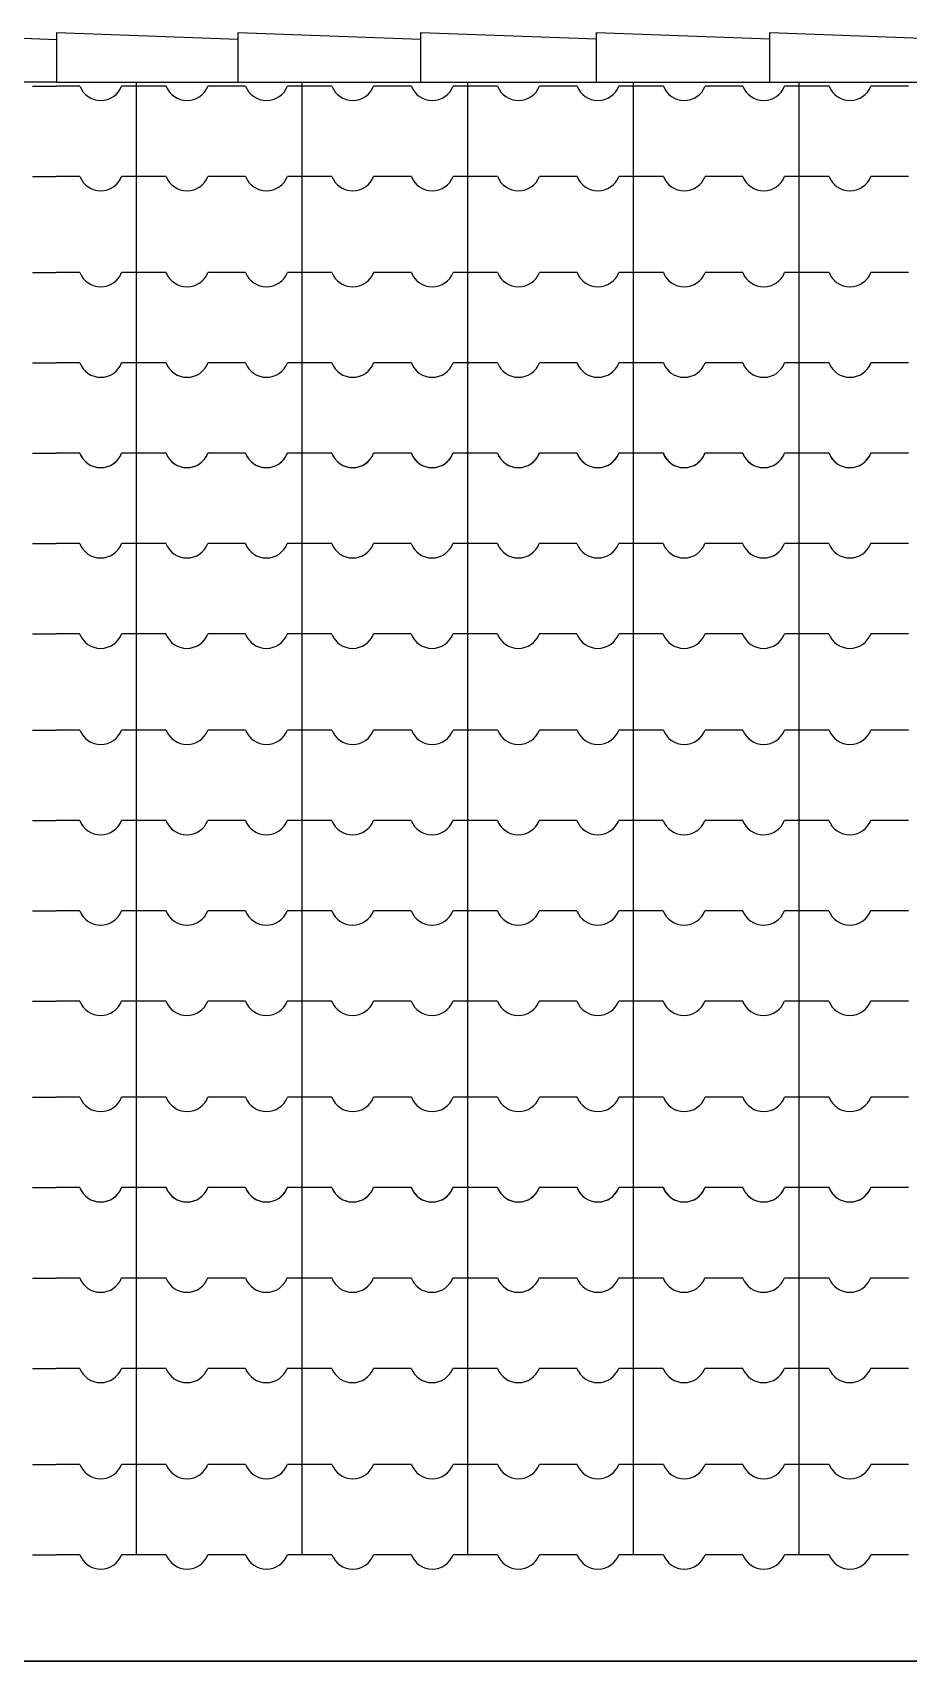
# Model space of a CAD drawing. Extents: x -36 to 60, y 199 to 483.
# Drawn here: x -1.007 to 0.156, y 213.041 to 215.205 of the extents above; entities that cross this region are included whole.
import ezdxf

# ---------------------------------------------------------------- set-up
doc = ezdxf.new("R2010")
doc.units = 0
doc.header["$LTSCALE"] = 20
for name, color, linetype in [('CORTE', 244, 'CONTINUOUS'), ('VISTAL', 30, 'CONTINUOUS'), ('VISTAP', 244, 'CONTINUOUS')]:
    doc.layers.add(name, color=color, linetype=linetype)

msp = doc.modelspace()

# ---------------------------------------------------------------- linework, layer by layer
at = {"layer": 'CORTE', "color": 1, "linetype": 'CONTINUOUS'}
for p, q in [((-1.0069, 215.1336), (-0.9754, 215.1336)), ((-0.9439, 215.1336), (-0.9754, 215.1336)), ((-0.8692, 215.1336), (-0.8885, 215.1336)), ((-0.8694, 215.1387), (-0.8694, 214.646)), ((-0.8294, 215.1336), (-0.8692, 215.1336)), ((-0.7239, 215.1336), (-0.774, 215.1336)), ((-0.6492, 215.1336), (-0.6685, 215.1336)), ((-0.6494, 215.1387), (-0.6494, 214.646)), ((-0.6094, 215.1336), (-0.6492, 215.1336)), ((-0.5039, 215.1336), (-0.554, 215.1336)), ((-0.4292, 215.1336), (-0.4485, 215.1336)), ((-0.4294, 215.1387), (-0.4294, 214.646)), ((-0.3894, 215.1336), (-0.4292, 215.1336)), ((-0.2839, 215.1336), (-0.334, 215.1336)), ((-0.2092, 215.1336), (-0.2285, 215.1336)), ((-0.2094, 215.1387), (-0.2094, 214.646)), ((-0.1694, 215.1336), (-0.2092, 215.1336)), ((-0.0639, 215.1336), (-0.114, 215.1336)), ((0.0108, 215.1336), (-0.0085, 215.1336)), ((0.0108, 215.1336), (-0.0085, 215.1336)), ((0.0106, 215.1387), (0.0106, 214.646)), ((0.0506, 215.1336), (0.0108, 215.1336)), ((0.0506, 215.1336), (0.0108, 215.1336)), ((0.1561, 215.1336), (0.106, 215.1336)), ((-1.0069, 215.0136), (-0.9754, 215.0136)), ((-0.9439, 215.0136), (-0.9754, 215.0136)), ((-0.8692, 215.0136), (-0.8885, 215.0136)), ((-0.8294, 215.0136), (-0.8692, 215.0136)), ((-0.7239, 215.0136), (-0.774, 215.0136)), ((-0.6492, 215.0136), (-0.6685, 215.0136)), ((-0.6094, 215.0136), (-0.6492, 215.0136)), ((-0.5039, 215.0136), (-0.554, 215.0136)), ((-0.4292, 215.0136), (-0.4485, 215.0136)), ((-0.3894, 215.0136), (-0.4292, 215.0136)), ((-0.2839, 215.0136), (-0.334, 215.0136)), ((-0.2092, 215.0136), (-0.2285, 215.0136)), ((-0.1694, 215.0136), (-0.2092, 215.0136)), ((-0.0639, 215.0136), (-0.114, 215.0136)), ((0.0108, 215.0136), (-0.0085, 215.0136)), ((0.0108, 215.0136), (-0.0085, 215.0136)), ((0.0506, 215.0136), (0.0108, 215.0136)), ((0.0506, 215.0136), (0.0108, 215.0136)), ((0.1561, 215.0136), (0.106, 215.0136)), ((-1.0069, 214.886), (-0.9754, 214.886)), ((-0.9439, 214.886), (-0.9754, 214.886)), ((-0.8692, 214.886), (-0.8885, 214.886)), ((-0.8294, 214.886), (-0.8692, 214.886)), ((-0.7239, 214.886), (-0.774, 214.886)), ((-0.6492, 214.886), (-0.6685, 214.886)), ((-0.6094, 214.886), (-0.6492, 214.886)), ((-0.5039, 214.886), (-0.554, 214.886)), ((-0.4292, 214.886), (-0.4485, 214.886)), ((-0.3894, 214.886), (-0.4292, 214.886)), ((-0.2839, 214.886), (-0.334, 214.886)), ((-0.2092, 214.886), (-0.2285, 214.886)), ((-0.1694, 214.886), (-0.2092, 214.886)), ((-0.0639, 214.886), (-0.114, 214.886)), ((0.0108, 214.886), (-0.0085, 214.886)), ((0.0108, 214.886), (-0.0085, 214.886)), ((0.0506, 214.886), (0.0108, 214.886)), ((0.0506, 214.886), (0.0108, 214.886)), ((0.1561, 214.886), (0.106, 214.886)), ((-1.0069, 214.766), (-0.9754, 214.766)), ((-0.9439, 214.766), (-0.9754, 214.766)), ((-0.8692, 214.766), (-0.8885, 214.766)), ((-0.8294, 214.766), (-0.8692, 214.766)), ((-0.7239, 214.766), (-0.774, 214.766)), ((-0.6492, 214.766), (-0.6685, 214.766)), ((-0.6094, 214.766), (-0.6492, 214.766)), ((-0.5039, 214.766), (-0.554, 214.766)), ((-0.4292, 214.766), (-0.4485, 214.766)), ((-0.3894, 214.766), (-0.4292, 214.766)), ((-0.2839, 214.766), (-0.334, 214.766)), ((-0.2092, 214.766), (-0.2285, 214.766)), ((-0.1694, 214.766), (-0.2092, 214.766)), ((-0.0639, 214.766), (-0.114, 214.766)), ((0.0108, 214.766), (-0.0085, 214.766)), ((0.0108, 214.766), (-0.0085, 214.766)), ((0.0506, 214.766), (0.0108, 214.766)), ((0.0506, 214.766), (0.0108, 214.766)), ((0.1561, 214.766), (0.106, 214.766)), ((-1.0069, 214.646), (-0.9754, 214.646)), ((-1.0067, 214.646), (-0.9754, 214.646)), ((-0.9441, 214.646), (-0.9754, 214.646)), ((-0.9439, 214.646), (-0.9754, 214.646)), ((-0.8694, 214.646), (-0.8887, 214.646)), ((-0.8692, 214.646), (-0.8885, 214.646)), ((-0.8296, 214.646), (-0.8694, 214.646)), ((-0.8694, 214.646), (-0.8694, 214.1584)), ((-0.8294, 214.646), (-0.8692, 214.646)), ((-0.7241, 214.646), (-0.7742, 214.646)), ((-0.7239, 214.646), (-0.774, 214.646)), ((-0.6494, 214.646), (-0.6687, 214.646)), ((-0.6492, 214.646), (-0.6685, 214.646)), ((-0.6096, 214.646), (-0.6494, 214.646)), ((-0.6494, 214.646), (-0.6494, 214.1584)), ((-0.6094, 214.646), (-0.6492, 214.646)), ((-0.5041, 214.646), (-0.5542, 214.646)), ((-0.5039, 214.646), (-0.554, 214.646)), ((-0.4294, 214.646), (-0.4487, 214.646)), ((-0.4292, 214.646), (-0.4485, 214.646)), ((-0.3896, 214.646), (-0.4294, 214.646)), ((-0.4294, 214.646), (-0.4294, 214.1584)), ((-0.3894, 214.646), (-0.4292, 214.646)), ((-0.2841, 214.646), (-0.3342, 214.646)), ((-0.2839, 214.646), (-0.334, 214.646)), ((-0.2094, 214.646), (-0.2287, 214.646)), ((-0.2092, 214.646), (-0.2285, 214.646)), ((-0.1696, 214.646), (-0.2094, 214.646)), ((-0.2094, 214.646), (-0.2094, 214.1584)), ((-0.1694, 214.646), (-0.2092, 214.646)), ((-0.0641, 214.646), (-0.1142, 214.646)), ((-0.0639, 214.646), (-0.114, 214.646)), ((0.0106, 214.646), (-0.0087, 214.646)), ((0.0106, 214.646), (-0.0087, 214.646)), ((0.0108, 214.646), (-0.0085, 214.646)), ((0.0108, 214.646), (-0.0085, 214.646)), ((0.0504, 214.646), (0.0106, 214.646)), ((0.0504, 214.646), (0.0106, 214.646)), ((0.0106, 214.646), (0.0106, 214.1584)), ((0.0106, 214.646), (0.0106, 214.1584)), ((0.0506, 214.646), (0.0108, 214.646)), ((0.0506, 214.646), (0.0108, 214.646)), ((0.1559, 214.646), (0.1058, 214.646)), ((0.1561, 214.646), (0.106, 214.646)), ((-1.0067, 214.526), (-0.9754, 214.526)), ((-0.9441, 214.526), (-0.9754, 214.526)), ((-0.8694, 214.526), (-0.8887, 214.526)), ((-0.8296, 214.526), (-0.8694, 214.526)), ((-0.7241, 214.526), (-0.7742, 214.526)), ((-0.6494, 214.526), (-0.6687, 214.526)), ((-0.6096, 214.526), (-0.6494, 214.526)), ((-0.5041, 214.526), (-0.5542, 214.526)), ((-0.4294, 214.526), (-0.4487, 214.526)), ((-0.3896, 214.526), (-0.4294, 214.526)), ((-0.2841, 214.526), (-0.3342, 214.526)), ((-0.2094, 214.526), (-0.2287, 214.526)), ((-0.1696, 214.526), (-0.2094, 214.526)), ((-0.0641, 214.526), (-0.1142, 214.526)), ((0.0106, 214.526), (-0.0087, 214.526)), ((0.0106, 214.526), (-0.0087, 214.526)), ((0.0504, 214.526), (0.0106, 214.526)), ((0.0504, 214.526), (0.0106, 214.526)), ((0.1559, 214.526), (0.1058, 214.526)), ((-1.0067, 214.406), (-0.9754, 214.406)), ((-0.9441, 214.406), (-0.9754, 214.406)), ((-0.8694, 214.406), (-0.8887, 214.406)), ((-0.8296, 214.406), (-0.8694, 214.406)), ((-0.7241, 214.406), (-0.7742, 214.406)), ((-0.6494, 214.406), (-0.6687, 214.406)), ((-0.6096, 214.406), (-0.6494, 214.406)), ((-0.5041, 214.406), (-0.5542, 214.406)), ((-0.4294, 214.406), (-0.4487, 214.406)), ((-0.3896, 214.406), (-0.4294, 214.406)), ((-0.2841, 214.406), (-0.3342, 214.406)), ((-0.2094, 214.406), (-0.2287, 214.406)), ((-0.1696, 214.406), (-0.2094, 214.406)), ((-0.0641, 214.406), (-0.1142, 214.406)), ((0.0106, 214.406), (-0.0087, 214.406)), ((0.0106, 214.406), (-0.0087, 214.406)), ((0.0504, 214.406), (0.0106, 214.406)), ((0.0504, 214.406), (0.0106, 214.406)), ((0.1559, 214.406), (0.1058, 214.406)), ((-0.6494, 214.3902), (-0.6494, 213.6707)), ((-0.4294, 214.3919), (-0.4294, 213.6707)), ((-1.0069, 214.2784), (-0.9754, 214.2784)), ((-0.9439, 214.2784), (-0.9754, 214.2784)), ((-0.8692, 214.2784), (-0.8885, 214.2784)), ((-0.8694, 214.2802), (-0.8694, 213.6707)), ((-0.8294, 214.2784), (-0.8692, 214.2784)), ((-0.7239, 214.2784), (-0.774, 214.2784)), ((-0.6492, 214.2784), (-0.6685, 214.2784)), ((-0.6094, 214.2784), (-0.6492, 214.2784)), ((-0.5039, 214.2784), (-0.554, 214.2784)), ((-0.4292, 214.2784), (-0.4485, 214.2784)), ((-0.3894, 214.2784), (-0.4292, 214.2784)), ((-0.2839, 214.2784), (-0.334, 214.2784)), ((-0.2092, 214.2784), (-0.2285, 214.2784)), ((-0.2094, 214.2838), (-0.2094, 213.6707)), ((-0.1694, 214.2784), (-0.2092, 214.2784)), ((-0.0639, 214.2784), (-0.114, 214.2784)), ((0.0108, 214.2784), (-0.0085, 214.2784)), ((0.0108, 214.2784), (-0.0085, 214.2784)), ((0.0506, 214.2784), (0.0108, 214.2784)), ((0.0506, 214.2784), (0.0108, 214.2784)), ((0.1561, 214.2784), (0.106, 214.2784)), ((-1.0067, 214.1584), (-0.9754, 214.1584)), ((-1.0067, 214.1584), (-0.9754, 214.1584)), ((-0.9441, 214.1584), (-0.9754, 214.1584)), ((-0.9441, 214.1584), (-0.9754, 214.1584)), ((-0.8694, 214.1584), (-0.8887, 214.1584)), ((-0.8694, 214.1584), (-0.8887, 214.1584)), ((-0.8296, 214.1584), (-0.8694, 214.1584)), ((-0.8296, 214.1584), (-0.8694, 214.1584)), ((-0.7241, 214.1584), (-0.7742, 214.1584)), ((-0.7241, 214.1584), (-0.7742, 214.1584)), ((-0.6494, 214.1584), (-0.6687, 214.1584)), ((-0.6494, 214.1584), (-0.6687, 214.1584)), ((-0.6096, 214.1584), (-0.6494, 214.1584)), ((-0.6096, 214.1584), (-0.6494, 214.1584)), ((-0.5041, 214.1584), (-0.5542, 214.1584)), ((-0.5041, 214.1584), (-0.5542, 214.1584)), ((-0.4294, 214.1584), (-0.4487, 214.1584)), ((-0.4294, 214.1584), (-0.4487, 214.1584)), ((-0.3896, 214.1584), (-0.4294, 214.1584)), ((-0.3896, 214.1584), (-0.4294, 214.1584)), ((-0.2841, 214.1584), (-0.3342, 214.1584)), ((-0.2841, 214.1584), (-0.3342, 214.1584)), ((-0.2094, 214.1584), (-0.2287, 214.1584)), ((-0.2094, 214.1584), (-0.2287, 214.1584)), ((-0.1696, 214.1584), (-0.2094, 214.1584)), ((-0.1696, 214.1584), (-0.2094, 214.1584)), ((-0.0641, 214.1584), (-0.1142, 214.1584)), ((-0.0641, 214.1584), (-0.1142, 214.1584)), ((0.0106, 214.1584), (-0.0087, 214.1584)), ((0.0106, 214.1584), (-0.0087, 214.1584)), ((0.0106, 214.1584), (-0.0087, 214.1584)), ((0.0106, 214.1584), (-0.0087, 214.1584)), ((0.0106, 214.1756), (0.0106, 213.6707)), ((0.0504, 214.1584), (0.0106, 214.1584)), ((0.0504, 214.1584), (0.0106, 214.1584)), ((0.0504, 214.1584), (0.0106, 214.1584)), ((0.0504, 214.1584), (0.0106, 214.1584)), ((0.1559, 214.1584), (0.1058, 214.1584)), ((0.1559, 214.1584), (0.1058, 214.1584)), ((-1.0067, 214.0384), (-0.9754, 214.0384)), ((-0.9441, 214.0384), (-0.9754, 214.0384)), ((-0.8694, 214.0384), (-0.8887, 214.0384)), ((-0.8296, 214.0384), (-0.8694, 214.0384)), ((-0.7241, 214.0384), (-0.7742, 214.0384)), ((-0.6494, 214.0384), (-0.6687, 214.0384)), ((-0.6096, 214.0384), (-0.6494, 214.0384)), ((-0.5041, 214.0384), (-0.5542, 214.0384)), ((-0.4294, 214.0384), (-0.4487, 214.0384)), ((-0.3896, 214.0384), (-0.4294, 214.0384)), ((-0.2841, 214.0384), (-0.3342, 214.0384)), ((-0.2094, 214.0384), (-0.2287, 214.0384)), ((-0.1696, 214.0384), (-0.2094, 214.0384)), ((-0.0641, 214.0384), (-0.1142, 214.0384)), ((0.0106, 214.0384), (-0.0087, 214.0384)), ((0.0106, 214.0384), (-0.0087, 214.0384)), ((0.0504, 214.0384), (0.0106, 214.0384)), ((0.0504, 214.0384), (0.0106, 214.0384)), ((0.1559, 214.0384), (0.1058, 214.0384)), ((-1.0067, 213.9184), (-0.9754, 213.9184)), ((-0.9441, 213.9184), (-0.9754, 213.9184)), ((-0.8694, 213.9184), (-0.8887, 213.9184)), ((-0.8296, 213.9184), (-0.8694, 213.9184)), ((-0.7241, 213.9184), (-0.7742, 213.9184)), ((-0.6494, 213.9184), (-0.6687, 213.9184)), ((-0.6096, 213.9184), (-0.6494, 213.9184)), ((-0.5041, 213.9184), (-0.5542, 213.9184)), ((-0.4294, 213.9184), (-0.4487, 213.9184)), ((-0.3896, 213.9184), (-0.4294, 213.9184)), ((-0.2841, 213.9184), (-0.3342, 213.9184)), ((-0.2094, 213.9184), (-0.2287, 213.9184)), ((-0.1696, 213.9184), (-0.2094, 213.9184)), ((-0.0641, 213.9184), (-0.1142, 213.9184)), ((0.0106, 213.9184), (-0.0087, 213.9184)), ((0.0106, 213.9184), (-0.0087, 213.9184)), ((0.0504, 213.9184), (0.0106, 213.9184)), ((0.0504, 213.9184), (0.0106, 213.9184)), ((0.1559, 213.9184), (0.1058, 213.9184)), ((-1.0069, 213.7907), (-0.9754, 213.7907)), ((-0.9439, 213.7907), (-0.9754, 213.7907)), ((-0.8692, 213.7907), (-0.8885, 213.7907)), ((-0.8294, 213.7907), (-0.8692, 213.7907)), ((-0.7239, 213.7907), (-0.774, 213.7907)), ((-0.6492, 213.7907), (-0.6685, 213.7907)), ((-0.6094, 213.7907), (-0.6492, 213.7907)), ((-0.5039, 213.7907), (-0.554, 213.7907)), ((-0.4292, 213.7907), (-0.4485, 213.7907)), ((-0.3894, 213.7907), (-0.4292, 213.7907)), ((-0.2839, 213.7907), (-0.334, 213.7907)), ((-0.2092, 213.7907), (-0.2285, 213.7907)), ((-0.1694, 213.7907), (-0.2092, 213.7907)), ((-0.0639, 213.7907), (-0.114, 213.7907)), ((0.0108, 213.7907), (-0.0085, 213.7907)), ((0.0108, 213.7907), (-0.0085, 213.7907)), ((0.0506, 213.7907), (0.0108, 213.7907)), ((0.0506, 213.7907), (0.0108, 213.7907)), ((0.1561, 213.7907), (0.106, 213.7907)), ((-1.0069, 213.6707), (-0.9754, 213.6707)), ((-1.0067, 213.6707), (-0.9754, 213.6707)), ((-0.9439, 213.6707), (-0.9754, 213.6707)), ((-0.9441, 213.6707), (-0.9754, 213.6707)), ((-0.8694, 213.6707), (-0.8887, 213.6707)), ((-0.8692, 213.6707), (-0.8885, 213.6707)), ((-0.8296, 213.6707), (-0.8694, 213.6707)), ((-0.8694, 213.6707), (-0.8694, 213.1831)), ((-0.8294, 213.6707), (-0.8692, 213.6707)), ((-0.7241, 213.6707), (-0.7742, 213.6707)), ((-0.7239, 213.6707), (-0.774, 213.6707)), ((-0.6494, 213.6707), (-0.6687, 213.6707)), ((-0.6492, 213.6707), (-0.6685, 213.6707)), ((-0.6096, 213.6707), (-0.6494, 213.6707)), ((-0.6494, 213.6707), (-0.6494, 213.1831)), ((-0.6094, 213.6707), (-0.6492, 213.6707)), ((-0.5041, 213.6707), (-0.5542, 213.6707)), ((-0.5039, 213.6707), (-0.554, 213.6707)), ((-0.4294, 213.6707), (-0.4487, 213.6707)), ((-0.4292, 213.6707), (-0.4485, 213.6707)), ((-0.3896, 213.6707), (-0.4294, 213.6707)), ((-0.4294, 213.6707), (-0.4294, 213.1831)), ((-0.3894, 213.6707), (-0.4292, 213.6707)), ((-0.2841, 213.6707), (-0.3342, 213.6707)), ((-0.2839, 213.6707), (-0.334, 213.6707)), ((-0.2094, 213.6707), (-0.2287, 213.6707)), ((-0.2092, 213.6707), (-0.2285, 213.6707)), ((-0.1696, 213.6707), (-0.2094, 213.6707)), ((-0.2094, 213.6707), (-0.2094, 213.1831)), ((-0.1694, 213.6707), (-0.2092, 213.6707)), ((-0.0641, 213.6707), (-0.1142, 213.6707)), ((-0.0639, 213.6707), (-0.114, 213.6707)), ((0.0106, 213.6707), (-0.0087, 213.6707)), ((0.0106, 213.6707), (-0.0087, 213.6707)), ((0.0108, 213.6707), (-0.0085, 213.6707)), ((0.0108, 213.6707), (-0.0085, 213.6707)), ((0.0504, 213.6707), (0.0106, 213.6707)), ((0.0504, 213.6707), (0.0106, 213.6707)), ((0.0106, 213.6707), (0.0106, 213.1831)), ((0.0106, 213.6707), (0.0106, 213.1831)), ((0.0506, 213.6707), (0.0108, 213.6707)), ((0.0506, 213.6707), (0.0108, 213.6707)), ((0.1559, 213.6707), (0.1058, 213.6707)), ((0.1561, 213.6707), (0.106, 213.6707)), ((-1.0067, 213.5507), (-0.9754, 213.5507)), ((-0.9441, 213.5507), (-0.9754, 213.5507)), ((-0.8694, 213.5507), (-0.8887, 213.5507)), ((-0.8296, 213.5507), (-0.8694, 213.5507)), ((-0.7241, 213.5507), (-0.7742, 213.5507)), ((-0.6494, 213.5507), (-0.6687, 213.5507)), ((-0.6096, 213.5507), (-0.6494, 213.5507)), ((-0.5041, 213.5507), (-0.5542, 213.5507)), ((-0.4294, 213.5507), (-0.4487, 213.5507)), ((-0.3896, 213.5507), (-0.4294, 213.5507)), ((-0.2841, 213.5507), (-0.3342, 213.5507)), ((-0.2094, 213.5507), (-0.2287, 213.5507)), ((-0.1696, 213.5507), (-0.2094, 213.5507)), ((-0.0641, 213.5507), (-0.1142, 213.5507)), ((0.0106, 213.5507), (-0.0087, 213.5507)), ((0.0106, 213.5507), (-0.0087, 213.5507)), ((0.0504, 213.5507), (0.0106, 213.5507)), ((0.0504, 213.5507), (0.0106, 213.5507)), ((0.1559, 213.5507), (0.1058, 213.5507)), ((-1.0067, 213.4307), (-0.9754, 213.4307)), ((-0.9441, 213.4307), (-0.9754, 213.4307)), ((-0.8694, 213.4307), (-0.8887, 213.4307)), ((-0.8296, 213.4307), (-0.8694, 213.4307)), ((-0.7241, 213.4307), (-0.7742, 213.4307)), ((-0.6494, 213.4307), (-0.6687, 213.4307)), ((-0.6096, 213.4307), (-0.6494, 213.4307)), ((-0.5041, 213.4307), (-0.5542, 213.4307)), ((-0.4294, 213.4307), (-0.4487, 213.4307)), ((-0.3896, 213.4307), (-0.4294, 213.4307)), ((-0.2841, 213.4307), (-0.3342, 213.4307)), ((-0.2094, 213.4307), (-0.2287, 213.4307)), ((-0.1696, 213.4307), (-0.2094, 213.4307)), ((-0.0641, 213.4307), (-0.1142, 213.4307)), ((0.0106, 213.4307), (-0.0087, 213.4307)), ((0.0106, 213.4307), (-0.0087, 213.4307)), ((0.0504, 213.4307), (0.0106, 213.4307)), ((0.0504, 213.4307), (0.0106, 213.4307)), ((0.1559, 213.4307), (0.1058, 213.4307)), ((-1.0069, 213.3031), (-0.9754, 213.3031)), ((-0.9439, 213.3031), (-0.9754, 213.3031)), ((-0.8692, 213.3031), (-0.8885, 213.3031)), ((-0.8294, 213.3031), (-0.8692, 213.3031)), ((-0.7239, 213.3031), (-0.774, 213.3031)), ((-0.6492, 213.3031), (-0.6685, 213.3031)), ((-0.6094, 213.3031), (-0.6492, 213.3031)), ((-0.5039, 213.3031), (-0.554, 213.3031)), ((-0.4292, 213.3031), (-0.4485, 213.3031)), ((-0.3894, 213.3031), (-0.4292, 213.3031)), ((-0.2839, 213.3031), (-0.334, 213.3031)), ((-0.2092, 213.3031), (-0.2285, 213.3031)), ((-0.1694, 213.3031), (-0.2092, 213.3031)), ((-0.0639, 213.3031), (-0.114, 213.3031)), ((0.0108, 213.3031), (-0.0085, 213.3031)), ((0.0108, 213.3031), (-0.0085, 213.3031)), ((0.0506, 213.3031), (0.0108, 213.3031)), ((0.0506, 213.3031), (0.0108, 213.3031)), ((0.1561, 213.3031), (0.106, 213.3031)), ((-1.0069, 213.1831), (-0.9754, 213.1831)), ((-0.9439, 213.1831), (-0.9754, 213.1831)), ((-0.8692, 213.1831), (-0.8885, 213.1831)), ((-0.8294, 213.1831), (-0.8692, 213.1831)), ((-0.7239, 213.1831), (-0.774, 213.1831)), ((-0.6492, 213.1831), (-0.6685, 213.1831)), ((-0.6094, 213.1831), (-0.6492, 213.1831)), ((-0.5039, 213.1831), (-0.554, 213.1831)), ((-0.4292, 213.1831), (-0.4485, 213.1831)), ((-0.3894, 213.1831), (-0.4292, 213.1831)), ((-0.2839, 213.1831), (-0.334, 213.1831)), ((-0.2092, 213.1831), (-0.2285, 213.1831)), ((-0.1694, 213.1831), (-0.2092, 213.1831)), ((-0.0639, 213.1831), (-0.114, 213.1831)), ((0.0108, 213.1831), (-0.0085, 213.1831)), ((0.0108, 213.1831), (-0.0085, 213.1831)), ((0.0506, 213.1831), (0.0108, 213.1831)), ((0.0506, 213.1831), (0.0108, 213.1831)), ((0.1561, 213.1831), (0.106, 213.1831))]:
    msp.add_line(p, q, dxfattribs=at)
for centre in [(-0.9162, 215.1442), (-0.8017, 215.1442), (-0.6962, 215.1442), (-0.5817, 215.1442), (-0.4762, 215.1442), (-0.3617, 215.1442), (-0.2562, 215.1442), (-0.1417, 215.1442), (-0.0362, 215.1442), (-0.0362, 215.1442), (0.0783, 215.1442), (-0.9162, 215.0242), (-0.8017, 215.0242), (-0.6962, 215.0242), (-0.5817, 215.0242), (-0.4762, 215.0242), (-0.3617, 215.0242), (-0.2562, 215.0242), (-0.1417, 215.0242), (-0.0362, 215.0242), (-0.0362, 215.0242), (0.0783, 215.0242), (-0.9162, 214.8966), (-0.8017, 214.8966), (-0.6962, 214.8966), (-0.5817, 214.8966), (-0.4762, 214.8966), (-0.3617, 214.8966), (-0.2562, 214.8966), (-0.1417, 214.8966), (-0.0362, 214.8966), (-0.0362, 214.8966), (0.0783, 214.8966), (-0.9162, 214.7766), (-0.8017, 214.7766), (-0.6962, 214.7766), (-0.5817, 214.7766), (-0.4762, 214.7766), (-0.3617, 214.7766), (-0.2562, 214.7766), (-0.1417, 214.7766), (-0.0362, 214.7766), (-0.0362, 214.7766), (0.0783, 214.7766), (-0.9164, 214.6566), (-0.9162, 214.6566), (-0.8019, 214.6566), (-0.8017, 214.6566), (-0.6964, 214.6566), (-0.6962, 214.6566), (-0.5819, 214.6566), (-0.5817, 214.6566), (-0.4764, 214.6566), (-0.4762, 214.6566), (-0.3619, 214.6566), (-0.3617, 214.6566), (-0.2564, 214.6566), (-0.2562, 214.6566), (-0.1419, 214.6566), (-0.1417, 214.6566), (-0.0364, 214.6566), (-0.0364, 214.6566), (-0.0362, 214.6566), (-0.0362, 214.6566), (0.0781, 214.6566), (0.0783, 214.6566), (-0.9164, 214.5366), (-0.8019, 214.5366), (-0.6964, 214.5366), (-0.5819, 214.5366), (-0.4764, 214.5366), (-0.3619, 214.5366), (-0.2564, 214.5366), (-0.1419, 214.5366), (-0.0364, 214.5366), (-0.0364, 214.5366), (0.0781, 214.5366), (-0.9164, 214.4166), (-0.8019, 214.4166), (-0.6964, 214.4166), (-0.5819, 214.4166), (-0.4764, 214.4166), (-0.3619, 214.4166), (-0.2564, 214.4166), (-0.1419, 214.4166), (-0.0364, 214.4166), (-0.0364, 214.4166), (0.0781, 214.4166), (-0.9162, 214.289), (-0.8017, 214.289), (-0.6962, 214.289), (-0.5817, 214.289), (-0.4762, 214.289), (-0.3617, 214.289), (-0.2562, 214.289), (-0.1417, 214.289), (-0.0362, 214.289), (-0.0362, 214.289), (0.0783, 214.289), (-0.9164, 214.169), (-0.9164, 214.169), (-0.8019, 214.169), (-0.8019, 214.169), (-0.6964, 214.169), (-0.6964, 214.169), (-0.5819, 214.169), (-0.5819, 214.169), (-0.4764, 214.169), (-0.4764, 214.169), (-0.3619, 214.169), (-0.3619, 214.169), (-0.2564, 214.169), (-0.2564, 214.169), (-0.1419, 214.169), (-0.1419, 214.169), (-0.0364, 214.169), (-0.0364, 214.169), (-0.0364, 214.169), (-0.0364, 214.169), (0.0781, 214.169), (0.0781, 214.169), (-0.9164, 214.049), (-0.8019, 214.049), (-0.6964, 214.049), (-0.5819, 214.049), (-0.4764, 214.049), (-0.3619, 214.049), (-0.2564, 214.049), (-0.1419, 214.049), (-0.0364, 214.049), (-0.0364, 214.049), (0.0781, 214.049), (-0.9164, 213.929), (-0.8019, 213.929), (-0.6964, 213.929), (-0.5819, 213.929), (-0.4764, 213.929), (-0.3619, 213.929), (-0.2564, 213.929), (-0.1419, 213.929), (-0.0364, 213.929), (-0.0364, 213.929), (0.0781, 213.929), (-0.9162, 213.8014), (-0.8017, 213.8014), (-0.6962, 213.8014), (-0.5817, 213.8014), (-0.4762, 213.8014), (-0.3617, 213.8014), (-0.2562, 213.8014), (-0.1417, 213.8014), (-0.0362, 213.8014), (-0.0362, 213.8014), (0.0783, 213.8014), (-0.9164, 213.6814), (-0.9162, 213.6814), (-0.8019, 213.6814), (-0.8017, 213.6814), (-0.6964, 213.6814), (-0.6962, 213.6814), (-0.5819, 213.6814), (-0.5817, 213.6814), (-0.4764, 213.6814), (-0.4762, 213.6814), (-0.3619, 213.6814), (-0.3617, 213.6814), (-0.2564, 213.6814), (-0.2562, 213.6814), (-0.1419, 213.6814), (-0.1417, 213.6814), (-0.0364, 213.6814), (-0.0364, 213.6814), (-0.0362, 213.6814), (-0.0362, 213.6814), (0.0781, 213.6814), (0.0783, 213.6814), (-0.9164, 213.5614), (-0.8019, 213.5614), (-0.6964, 213.5614), (-0.5819, 213.5614), (-0.4764, 213.5614), (-0.3619, 213.5614), (-0.2564, 213.5614), (-0.1419, 213.5614), (-0.0364, 213.5614), (-0.0364, 213.5614), (0.0781, 213.5614), (-0.9164, 213.4414), (-0.8019, 213.4414), (-0.6964, 213.4414), (-0.5819, 213.4414), (-0.4764, 213.4414), (-0.3619, 213.4414), (-0.2564, 213.4414), (-0.1419, 213.4414), (-0.0364, 213.4414), (-0.0364, 213.4414), (0.0781, 213.4414), (-0.9162, 213.3138), (-0.8017, 213.3138), (-0.6962, 213.3138), (-0.5817, 213.3138), (-0.4762, 213.3138), (-0.3617, 213.3138), (-0.2562, 213.3138), (-0.1417, 213.3138), (-0.0362, 213.3138), (-0.0362, 213.3138), (0.0783, 213.3138), (-0.9162, 213.1938), (-0.8017, 213.1938), (-0.6962, 213.1938), (-0.5817, 213.1938), (-0.4762, 213.1938), (-0.3617, 213.1938), (-0.2562, 213.1938), (-0.1417, 213.1938), (-0.0362, 213.1938), (-0.0362, 213.1938), (0.0783, 213.1938)]:
    msp.add_arc(centre, 0.0297, 201.0517, 338.9483, dxfattribs=at)
at = {"layer": 'VISTAL', "color": 1, "linetype": 'CONTINUOUS'}
msp.add_line((2.4513, 213.0415), (-4.4021, 213.0415), dxfattribs=at)
at = {"layer": 'VISTAL', "linetype": 'CONTINUOUS'}
msp.add_line((-4.3768, 213.0424), (5.1947, 213.0424), dxfattribs=at)
at = {"layer": 'VISTAP', "color": 1, "linetype": 'CONTINUOUS'}
for p, q in [((-1.218, 215.2045), (-0.9743, 215.1957)), ((-0.9743, 215.1388), (-0.9743, 215.2047)), ((-0.9743, 215.2047), (-0.7336, 215.196)), ((-0.7336, 215.2047), (-0.4912, 215.196)), ((-0.7336, 215.1388), (-0.7336, 215.2047)), ((-0.4912, 215.2047), (-0.2581, 215.1963)), ((-0.4912, 215.1388), (-0.4912, 215.2047)), ((-0.2581, 215.1388), (-0.2581, 215.2047)), ((-0.2581, 215.2047), (-0.0281, 215.1964)), ((-0.0281, 215.1388), (-0.0281, 215.2047)), ((-0.0281, 215.2047), (0.1983, 215.1965)), ((-0.9752, 215.1387), (-1.218, 215.1387)), ((-0.9752, 215.1387), (-0.7324, 215.1387)), ((-0.776, 215.1387), (-0.506, 215.1387)), ((-0.546, 215.1387), (5.1669, 215.1387))]:
    msp.add_line(p, q, dxfattribs=at)

doc.saveas('drawing.dxf')
